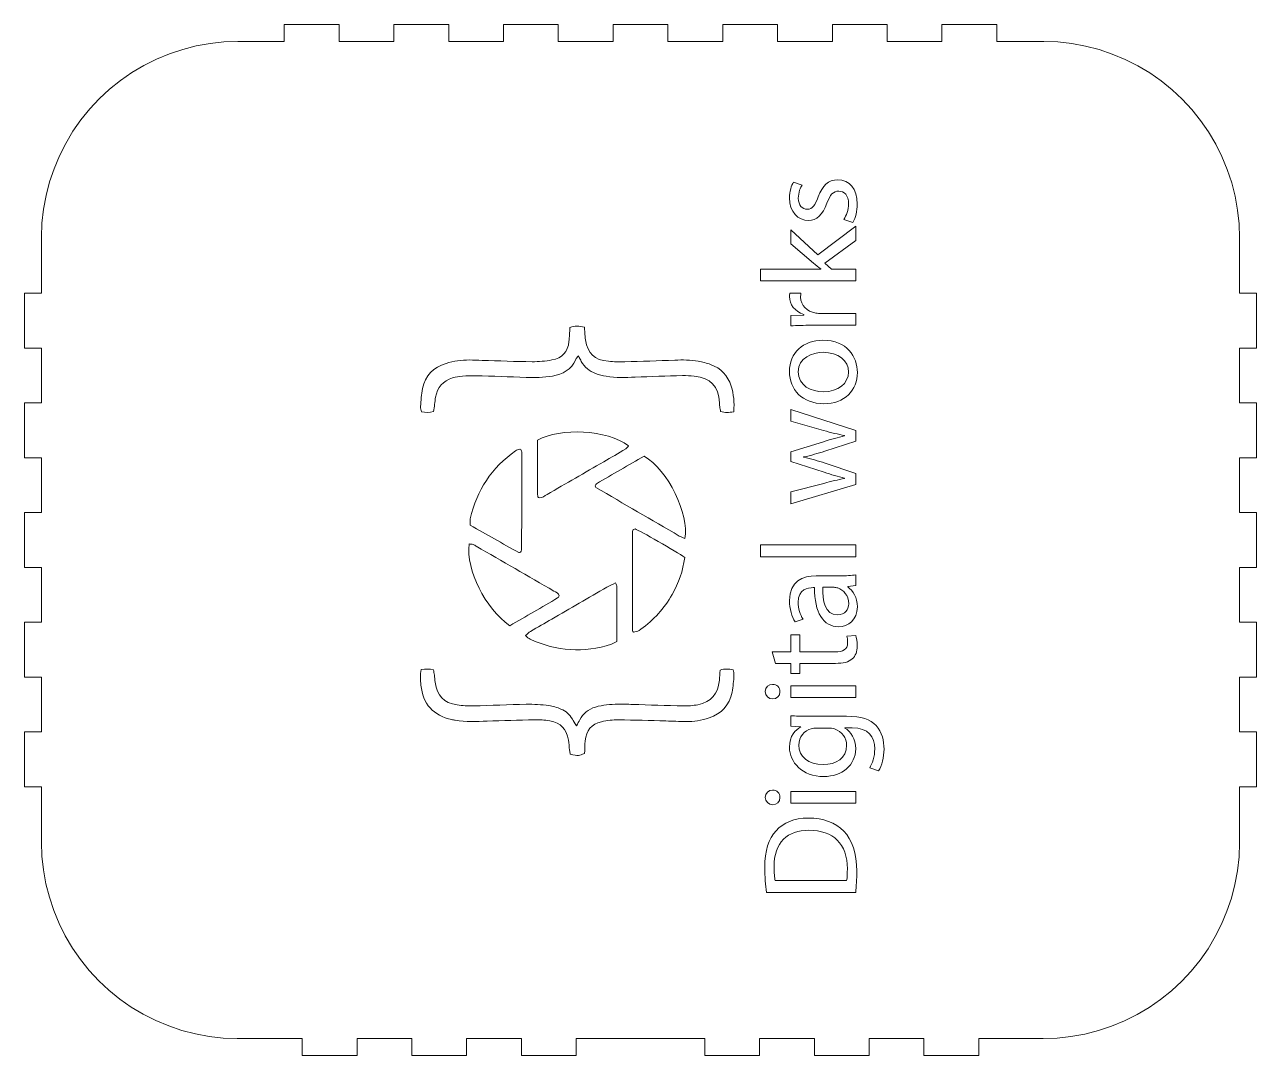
# Model space of a CAD drawing. Header units: centimetres. Extents: x 0 to 72.4, y 0 to 29.3.
# Drawn here: x 22.3 to 44.31, y 0 to 18.41 of the extents above; entities that cross this region are included whole.
import ezdxf

# ---------------------------------------------------------------- set-up
doc = ezdxf.new("R2010")
doc.units = ezdxf.units.CM
doc.header["$MEASUREMENT"] = 0
doc.layers.add('Laag 1', color=7, linetype='Continuous', lineweight=0)

# ---------------------------------------------------------------- blocks, each defined once
blk = doc.blocks.new('Block_0')
at = {"layer": 'Laag 1', "color": 1, "lineweight": 9, "true_color": 0xff0000}
blk.add_open_spline([(40.498, 18.108), (40.498, 18.108), (39.67, 18.108), (39.67, 18.108), (39.67, 18.108), (39.67, 18.408), (39.67, 18.408), (39.67, 18.408), (38.691, 18.408), (38.691, 18.408), (38.691, 18.408), (38.691, 18.108), (38.691, 18.108), (38.691, 18.108), (37.712, 18.108), (37.712, 18.108), (37.712, 18.108), (37.712, 18.408), (37.712, 18.408), (37.712, 18.408), (36.733, 18.408), (36.733, 18.408), (36.733, 18.408), (36.733, 18.108), (36.733, 18.108), (36.733, 18.108), (35.754, 18.108), (35.754, 18.108), (35.754, 18.108), (35.754, 18.408), (35.754, 18.408), (35.754, 18.408), (34.775, 18.408), (34.775, 18.408), (34.775, 18.408), (34.775, 18.108), (34.775, 18.108), (34.775, 18.108), (33.795, 18.108), (33.795, 18.108), (33.795, 18.108), (33.795, 18.408), (33.795, 18.408), (33.795, 18.408), (32.817, 18.408), (32.817, 18.408), (32.817, 18.408), (32.817, 18.108), (32.817, 18.108), (32.817, 18.108), (31.838, 18.108), (31.838, 18.108), (31.838, 18.108), (31.838, 18.408), (31.838, 18.408), (31.838, 18.408), (30.858, 18.408), (30.858, 18.408), (30.858, 18.408), (30.858, 18.108), (30.858, 18.108), (30.858, 18.108), (29.88, 18.108), (29.88, 18.108), (29.88, 18.108), (29.88, 18.408), (29.88, 18.408), (29.88, 18.408), (28.901, 18.408), (28.901, 18.408), (28.901, 18.408), (28.901, 18.108), (28.901, 18.108), (28.901, 18.108), (27.922, 18.108), (27.922, 18.108), (27.922, 18.108), (27.922, 18.408), (27.922, 18.408), (27.922, 18.408), (26.942, 18.408), (26.942, 18.408), (26.942, 18.408), (26.942, 18.108), (26.942, 18.108), (26.942, 18.108), (26.114, 18.108), (26.114, 18.108), (26.114, 18.108), (25.864, 18.099), (25.864, 18.099), (25.864, 18.099), (25.616, 18.072), (25.616, 18.072), (25.616, 18.072), (25.37, 18.028), (25.37, 18.028), (25.37, 18.028), (25.128, 17.967), (25.128, 17.967), (25.128, 17.967), (24.89, 17.888), (24.89, 17.888), (24.89, 17.888), (24.659, 17.792), (24.659, 17.792), (24.659, 17.792), (24.436, 17.681), (24.436, 17.681), (24.436, 17.681), (24.221, 17.554), (24.221, 17.554), (24.221, 17.554), (24.015, 17.411), (24.015, 17.411), (24.015, 17.411), (23.82, 17.255), (23.82, 17.255), (23.82, 17.255), (23.637, 17.085), (23.637, 17.085), (23.637, 17.085), (23.466, 16.902), (23.466, 16.902), (23.466, 16.902), (23.309, 16.708), (23.309, 16.708), (23.309, 16.708), (23.166, 16.503), (23.166, 16.503), (23.166, 16.503), (23.038, 16.288), (23.038, 16.288), (23.038, 16.288), (22.925, 16.065), (22.925, 16.065), (22.925, 16.065), (22.829, 15.834), (22.829, 15.834), (22.829, 15.834), (22.749, 15.598), (22.749, 15.598), (22.749, 15.598), (22.687, 15.356), (22.687, 15.356), (22.687, 15.356), (22.641, 15.11), (22.641, 15.11), (22.641, 15.11), (22.614, 14.861), (22.614, 14.861), (22.614, 14.861), (22.604, 14.612), (22.604, 14.612), (22.604, 14.612), (22.604, 14.598), (22.604, 14.598), (22.604, 14.598), (22.604, 13.61), (22.604, 13.61), (22.604, 13.61), (22.304, 13.61), (22.304, 13.61), (22.304, 13.61), (22.304, 12.631), (22.304, 12.631), (22.304, 12.631), (22.604, 12.631), (22.604, 12.631), (22.604, 12.631), (22.604, 11.651), (22.604, 11.651), (22.604, 11.651), (22.304, 11.651), (22.304, 11.651), (22.304, 11.651), (22.304, 10.673), (22.304, 10.673), (22.304, 10.673), (22.604, 10.673), (22.604, 10.673), (22.604, 10.673), (22.604, 9.693), (22.604, 9.693), (22.604, 9.693), (22.304, 9.693), (22.304, 9.693), (22.304, 9.693), (22.304, 8.715), (22.304, 8.715), (22.304, 8.715), (22.604, 8.715), (22.604, 8.715), (22.604, 8.715), (22.604, 7.735), (22.604, 7.735), (22.604, 7.735), (22.304, 7.735), (22.304, 7.735), (22.304, 7.735), (22.304, 6.756), (22.304, 6.756), (22.304, 6.756), (22.604, 6.756), (22.604, 6.756), (22.604, 6.756), (22.604, 5.778), (22.604, 5.778), (22.604, 5.778), (22.304, 5.778), (22.304, 5.778), (22.304, 5.778), (22.304, 4.798), (22.304, 4.798), (22.304, 4.798), (22.604, 4.798), (22.604, 4.798), (22.604, 4.798), (22.604, 3.81), (22.604, 3.81), (22.604, 3.81), (22.613, 3.56), (22.613, 3.56), (22.613, 3.56), (22.64, 3.312), (22.64, 3.312), (22.64, 3.312), (22.684, 3.066), (22.684, 3.066), (22.684, 3.066), (22.746, 2.823), (22.746, 2.823), (22.746, 2.823), (22.824, 2.586), (22.824, 2.586), (22.824, 2.586), (22.92, 2.355), (22.92, 2.355), (22.92, 2.355), (23.031, 2.132), (23.031, 2.132), (23.031, 2.132), (23.159, 1.916), (23.159, 1.916), (23.159, 1.916), (23.301, 1.711), (23.301, 1.711), (23.301, 1.711), (23.457, 1.516), (23.457, 1.516), (23.457, 1.516), (23.627, 1.333), (23.627, 1.333), (23.627, 1.333), (23.81, 1.162), (23.81, 1.162), (23.81, 1.162), (24.004, 1.005), (24.004, 1.005), (24.004, 1.005), (24.209, 0.862), (24.209, 0.862), (24.209, 0.862), (24.424, 0.734), (24.424, 0.734), (24.424, 0.734), (24.647, 0.621), (24.647, 0.621), (24.647, 0.621), (24.878, 0.525), (24.878, 0.525), (24.878, 0.525), (25.115, 0.445), (25.115, 0.445), (25.115, 0.445), (25.357, 0.383), (25.357, 0.383), (25.357, 0.383), (25.602, 0.338), (25.602, 0.338), (25.602, 0.338), (25.851, 0.31), (25.851, 0.31), (25.851, 0.31), (26.101, 0.3), (26.101, 0.3), (26.101, 0.3), (26.114, 0.3), (26.114, 0.3), (26.114, 0.3), (27.263, 0.3), (27.263, 0.3), (27.263, 0.3), (27.263, 0), (27.263, 0), (27.263, 0), (28.242, 0), (28.242, 0), (28.242, 0), (28.242, 0.3), (28.242, 0.3), (28.242, 0.3), (29.22, 0.3), (29.22, 0.3), (29.22, 0.3), (29.22, 0), (29.22, 0), (29.22, 0), (30.2, 0), (30.2, 0), (30.2, 0), (30.2, 0.3), (30.2, 0.3), (30.2, 0.3), (31.179, 0.3), (31.179, 0.3), (31.179, 0.3), (31.179, 0), (31.179, 0), (31.179, 0), (32.158, 0), (32.158, 0), (32.158, 0), (32.158, 0.3), (32.158, 0.3), (32.158, 0.3), (33.136, 0.3), (33.136, 0.3), (33.136, 0.3), (33.306, 0.3), (33.306, 0.3), (33.306, 0.3), (34.455, 0.3), (34.455, 0.3), (34.455, 0.3), (34.455, 0), (34.455, 0), (34.455, 0), (35.434, 0), (35.434, 0), (35.434, 0), (35.434, 0.3), (35.434, 0.3), (35.434, 0.3), (36.413, 0.3), (36.413, 0.3), (36.413, 0.3), (36.413, 0), (36.413, 0), (36.413, 0), (37.392, 0), (37.392, 0), (37.392, 0), (37.392, 0.3), (37.392, 0.3), (37.392, 0.3), (38.37, 0.3), (38.37, 0.3), (38.37, 0.3), (38.37, 0), (38.37, 0), (38.37, 0), (39.35, 0), (39.35, 0), (39.35, 0), (39.35, 0.3), (39.35, 0.3), (39.35, 0.3), (40.329, 0.3), (40.329, 0.3), (40.329, 0.3), (40.498, 0.3), (40.498, 0.3), (40.498, 0.3), (40.748, 0.309), (40.748, 0.309), (40.748, 0.309), (40.996, 0.336), (40.996, 0.336), (40.996, 0.336), (41.242, 0.38), (41.242, 0.38), (41.242, 0.38), (41.485, 0.441), (41.485, 0.441), (41.485, 0.441), (41.722, 0.52), (41.722, 0.52), (41.722, 0.52), (41.953, 0.616), (41.953, 0.616), (41.953, 0.616), (42.176, 0.727), (42.176, 0.727), (42.176, 0.727), (42.392, 0.854), (42.392, 0.854), (42.392, 0.854), (42.597, 0.997), (42.597, 0.997), (42.597, 0.997), (42.792, 1.153), (42.792, 1.153), (42.792, 1.153), (42.975, 1.323), (42.975, 1.323), (42.975, 1.323), (43.146, 1.506), (43.146, 1.506), (43.146, 1.506), (43.303, 1.7), (43.303, 1.7), (43.303, 1.7), (43.446, 1.905), (43.446, 1.905), (43.446, 1.905), (43.574, 2.12), (43.574, 2.12), (43.574, 2.12), (43.687, 2.343), (43.687, 2.343), (43.687, 2.343), (43.783, 2.574), (43.783, 2.574), (43.783, 2.574), (43.863, 2.81), (43.863, 2.81), (43.863, 2.81), (43.925, 3.053), (43.925, 3.053), (43.925, 3.053), (43.97, 3.298), (43.97, 3.298), (43.97, 3.298), (43.998, 3.547), (43.998, 3.547), (43.998, 3.547), (44.008, 3.796), (44.008, 3.796), (44.008, 3.796), (44.008, 3.81), (44.008, 3.81), (44.008, 3.81), (44.008, 4.798), (44.008, 4.798), (44.008, 4.798), (44.308, 4.798), (44.308, 4.798), (44.308, 4.798), (44.308, 5.778), (44.308, 5.778), (44.308, 5.778), (44.008, 5.778), (44.008, 5.778), (44.008, 5.778), (44.008, 6.756), (44.008, 6.756), (44.008, 6.756), (44.308, 6.756), (44.308, 6.756), (44.308, 6.756), (44.308, 7.735), (44.308, 7.735), (44.308, 7.735), (44.008, 7.735), (44.008, 7.735), (44.008, 7.735), (44.008, 8.715), (44.008, 8.715), (44.008, 8.715), (44.308, 8.715), (44.308, 8.715), (44.308, 8.715), (44.308, 9.693), (44.308, 9.693), (44.308, 9.693), (44.008, 9.693), (44.008, 9.693), (44.008, 9.693), (44.008, 10.673), (44.008, 10.673), (44.008, 10.673), (44.308, 10.673), (44.308, 10.673), (44.308, 10.673), (44.308, 11.651), (44.308, 11.651), (44.308, 11.651), (44.008, 11.651), (44.008, 11.651), (44.008, 11.651), (44.008, 12.631), (44.008, 12.631), (44.008, 12.631), (44.308, 12.631), (44.308, 12.631), (44.308, 12.631), (44.308, 13.61), (44.308, 13.61), (44.308, 13.61), (44.008, 13.61), (44.008, 13.61), (44.008, 13.61), (44.008, 14.598), (44.008, 14.598), (44.008, 14.598), (43.999, 14.848), (43.999, 14.848), (43.999, 14.848), (43.972, 15.096), (43.972, 15.096), (43.972, 15.096), (43.928, 15.342), (43.928, 15.342), (43.928, 15.342), (43.867, 15.585), (43.867, 15.585), (43.867, 15.585), (43.788, 15.822), (43.788, 15.822), (43.788, 15.822), (43.692, 16.053), (43.692, 16.053), (43.692, 16.053), (43.581, 16.276), (43.581, 16.276), (43.581, 16.276), (43.454, 16.492), (43.454, 16.492), (43.454, 16.492), (43.311, 16.697), (43.311, 16.697), (43.311, 16.697), (43.155, 16.892), (43.155, 16.892), (43.155, 16.892), (42.985, 17.075), (42.985, 17.075), (42.985, 17.075), (42.802, 17.246), (42.802, 17.246), (42.802, 17.246), (42.608, 17.403), (42.608, 17.403), (42.608, 17.403), (42.403, 17.546), (42.403, 17.546), (42.403, 17.546), (42.188, 17.674), (42.188, 17.674), (42.188, 17.674), (41.965, 17.787), (41.965, 17.787), (41.965, 17.787), (41.734, 17.883), (41.734, 17.883), (41.734, 17.883), (41.498, 17.963), (41.498, 17.963), (41.498, 17.963), (41.256, 18.025), (41.256, 18.025), (41.256, 18.025), (41.01, 18.071), (41.01, 18.071), (41.01, 18.071), (40.761, 18.098), (40.761, 18.098), (40.761, 18.098), (40.512, 18.108), (40.512, 18.108), (40.512, 18.108), (40.498, 18.108), (40.498, 18.108)], degree=3, knots=[0, 0, 0, 0, 1, 1, 1, 2, 2, 2, 3, 3, 3, 4, 4, 4, 5, 5, 5, 6, 6, 6, 7, 7, 7, 8, 8, 8, 9, 9, 9, 10, 10, 10, 11, 11, 11, 12, 12, 12, 13, 13, 13, 14, 14, 14, 15, 15, 15, 16, 16, 16, 17, 17, 17, 18, 18, 18, 19, 19, 19, 20, 20, 20, 21, 21, 21, 22, 22, 22, 23, 23, 23, 24, 24, 24, 25, 25, 25, 26, 26, 26, 27, 27, 27, 28, 28, 28, 29, 29, 29, 30, 30, 30, 31, 31, 31, 32, 32, 32, 33, 33, 33, 34, 34, 34, 35, 35, 35, 36, 36, 36, 37, 37, 37, 38, 38, 38, 39, 39, 39, 40, 40, 40, 41, 41, 41, 42, 42, 42, 43, 43, 43, 44, 44, 44, 45, 45, 45, 46, 46, 46, 47, 47, 47, 48, 48, 48, 49, 49, 49, 50, 50, 50, 51, 51, 51, 52, 52, 52, 53, 53, 53, 54, 54, 54, 55, 55, 55, 56, 56, 56, 57, 57, 57, 58, 58, 58, 59, 59, 59, 60, 60, 60, 61, 61, 61, 62, 62, 62, 63, 63, 63, 64, 64, 64, 65, 65, 65, 66, 66, 66, 67, 67, 67, 68, 68, 68, 69, 69, 69, 70, 70, 70, 71, 71, 71, 72, 72, 72, 73, 73, 73, 74, 74, 74, 75, 75, 75, 76, 76, 76, 77, 77, 77, 78, 78, 78, 79, 79, 79, 80, 80, 80, 81, 81, 81, 82, 82, 82, 83, 83, 83, 84, 84, 84, 85, 85, 85, 86, 86, 86, 87, 87, 87, 88, 88, 88, 89, 89, 89, 90, 90, 90, 91, 91, 91, 92, 92, 92, 93, 93, 93, 94, 94, 94, 95, 95, 95, 96, 96, 96, 97, 97, 97, 98, 98, 98, 99, 99, 99, 100, 100, 100, 101, 101, 101, 102, 102, 102, 103, 103, 103, 104, 104, 104, 105, 105, 105, 106, 106, 106, 107, 107, 107, 108, 108, 108, 109, 109, 109, 110, 110, 110, 111, 111, 111, 112, 112, 112, 113, 113, 113, 114, 114, 114, 115, 115, 115, 116, 116, 116, 117, 117, 117, 118, 118, 118, 119, 119, 119, 120, 120, 120, 121, 121, 121, 122, 122, 122, 123, 123, 123, 124, 124, 124, 125, 125, 125, 126, 126, 126, 127, 127, 127, 128, 128, 128, 129, 129, 129, 130, 130, 130, 131, 131, 131, 132, 132, 132, 133, 133, 133, 134, 134, 134, 135, 135, 135, 136, 136, 136, 137, 137, 137, 138, 138, 138, 139, 139, 139, 140, 140, 140, 141, 141, 141, 142, 142, 142, 143, 143, 143, 144, 144, 144, 145, 145, 145, 146, 146, 146, 147, 147, 147, 148, 148, 148, 149, 149, 149, 150, 150, 150, 151, 151, 151, 152, 152, 152, 153, 153, 153, 154, 154, 154, 155, 155, 155, 156, 156, 156, 157, 157, 157, 158, 158, 158, 159, 159, 159, 160, 160, 160, 161, 161, 161, 162, 162, 162, 163, 163, 163, 164, 164, 164, 165, 165, 165, 166, 166, 166, 167, 167, 167, 168, 168, 168, 169, 169, 169, 170, 170, 170, 171, 171, 171, 172, 172, 172, 173, 173, 173, 174, 174, 174, 175, 175, 175, 176, 176, 176, 177, 177, 177, 178, 178, 178, 179, 179, 179, 180, 180, 180, 181, 181, 181, 182, 182, 182, 183, 183, 183, 184, 184, 184, 185, 185, 185, 186, 186, 186, 187, 187, 187, 188, 188, 188, 189, 189, 189, 190, 190, 190, 191, 191, 191, 191], dxfattribs=at)
blk = doc.blocks.new('Block_3')
at = {"layer": 'Laag 1', "color": 5, "lineweight": 9, "true_color": 0x0000ff}
for points, knots in [([(34.971, 11.495), (34.883, 11.48), (34.814, 11.476), (34.738, 11.497), (34.732, 11.528), (34.725, 11.559), (34.721, 11.59), (34.718, 11.611), (34.72, 11.633), (34.718, 11.655), (34.698, 11.952), (34.561, 12.098), (34.266, 12.13), (34.197, 12.138), (34.126, 12.14), (34.056, 12.139), (33.774, 12.132), (33.492, 12.124), (33.211, 12.113), (33.038, 12.107), (32.864, 12.097), (32.693, 12.129), (32.629, 12.142), (32.565, 12.155), (32.504, 12.177), (32.394, 12.217), (32.306, 12.287), (32.249, 12.392), (32.234, 12.42), (32.219, 12.449), (32.197, 12.491), (32.176, 12.465), (32.156, 12.449), (32.148, 12.428), (32.07, 12.244), (31.919, 12.162), (31.732, 12.132), (31.576, 12.108), (31.419, 12.102), (31.262, 12.108), (30.964, 12.119), (30.666, 12.129), (30.369, 12.137), (30.288, 12.14), (30.206, 12.139), (30.125, 12.132), (30.066, 12.127), (30.007, 12.115), (29.95, 12.098), (29.778, 12.048), (29.677, 11.93), (29.646, 11.754), (29.631, 11.67), (29.623, 11.584), (29.611, 11.498), (29.537, 11.476), (29.469, 11.481), (29.391, 11.492), (29.386, 11.526), (29.374, 11.557), (29.377, 11.587), (29.385, 11.694), (29.389, 11.803), (29.411, 11.908), (29.46, 12.141), (29.609, 12.287), (29.833, 12.359), (29.968, 12.402), (30.108, 12.417), (30.249, 12.419), (30.325, 12.42), (30.401, 12.414), (30.477, 12.412), (30.774, 12.403), (31.072, 12.391), (31.37, 12.388), (31.488, 12.387), (31.608, 12.398), (31.725, 12.419), (31.906, 12.451), (32.009, 12.566), (32.028, 12.75), (32.037, 12.831), (32.04, 12.912), (32.046, 12.998), (32.129, 13.036), (32.211, 13.023), (32.304, 13.007), (32.307, 12.97), (32.309, 12.939), (32.312, 12.908), (32.315, 12.865), (32.316, 12.821), (32.323, 12.779), (32.365, 12.53), (32.482, 12.419), (32.733, 12.396), (32.83, 12.387), (32.928, 12.385), (33.025, 12.387), (33.323, 12.395), (33.62, 12.404), (33.918, 12.416), (34.059, 12.422), (34.2, 12.421), (34.339, 12.396), (34.413, 12.382), (34.487, 12.364), (34.558, 12.338), (34.743, 12.271), (34.866, 12.141), (34.925, 11.953), (34.971, 11.807), (34.987, 11.659), (34.971, 11.495)], [0, 0, 0, 0, 1, 1, 1, 2, 2, 2, 3, 3, 3, 4, 4, 4, 5, 5, 5, 6, 6, 6, 7, 7, 7, 8, 8, 8, 9, 9, 9, 10, 10, 10, 11, 11, 11, 12, 12, 12, 13, 13, 13, 14, 14, 14, 15, 15, 15, 16, 16, 16, 17, 17, 17, 18, 18, 18, 19, 19, 19, 20, 20, 20, 21, 21, 21, 22, 22, 22, 23, 23, 23, 24, 24, 24, 25, 25, 25, 26, 26, 26, 27, 27, 27, 28, 28, 28, 29, 29, 29, 30, 30, 30, 31, 31, 31, 32, 32, 32, 33, 33, 33, 34, 34, 34, 35, 35, 35, 36, 36, 36, 37, 37, 37, 38, 38, 38, 38]), ([(31.464, 10.989), (31.884, 11.209), (32.702, 11.182), (33.093, 10.885), (33.076, 10.866), (33.062, 10.843), (33.042, 10.83), (32.912, 10.753), (32.781, 10.678), (32.649, 10.602), (32.312, 10.407), (31.975, 10.212), (31.637, 10.018), (31.592, 9.992), (31.552, 9.95), (31.498, 9.959), (31.486, 9.964), (31.48, 9.966), (31.477, 9.969), (31.474, 9.973), (31.471, 9.979), (31.471, 9.984), (31.468, 10.038), (31.464, 10.092), (31.464, 10.146), (31.463, 10.427), (31.464, 10.708), (31.464, 10.989)], [0, 0, 0, 0, 1, 1, 1, 2, 2, 2, 3, 3, 3, 4, 4, 4, 5, 5, 5, 6, 6, 6, 7, 7, 7, 8, 8, 8, 9, 9, 9, 9]), ([(31.17, 10.819), (31.175, 10.803), (31.185, 10.784), (31.185, 10.764), (31.185, 10.185), (31.184, 9.605), (31.182, 9.026), (31.182, 9.012), (31.17, 8.998), (31.165, 8.986), (31.15, 8.984), (31.137, 8.977), (31.13, 8.981), (30.842, 9.142), (30.555, 9.304), (30.265, 9.467), (30.265, 9.511), (30.258, 9.549), (30.266, 9.584), (30.378, 10.093), (30.647, 10.498), (31.075, 10.797), (31.096, 10.811), (31.123, 10.818), (31.148, 10.827), (31.152, 10.828), (31.158, 10.823), (31.17, 10.819)], [0, 0, 0, 0, 1, 1, 1, 2, 2, 2, 3, 3, 3, 4, 4, 4, 5, 5, 5, 6, 6, 6, 7, 7, 7, 8, 8, 8, 9, 9, 9, 9]), ([(34.097, 9.231), (34.055, 9.25), (34.025, 9.26), (33.998, 9.275), (33.502, 9.564), (33.006, 9.852), (32.51, 10.142), (32.503, 10.146), (32.501, 10.161), (32.496, 10.173), (32.504, 10.185), (32.51, 10.203), (32.522, 10.21), (32.807, 10.376), (33.092, 10.541), (33.372, 10.704), (33.793, 10.451), (34.185, 9.663), (34.097, 9.231)], [0, 0, 0, 0, 1, 1, 1, 2, 2, 2, 3, 3, 3, 4, 4, 4, 5, 5, 5, 6, 6, 6, 6]), ([(34.097, 8.891), (34.065, 8.652), (33.986, 8.436), (33.871, 8.232), (33.73, 7.983), (33.543, 7.776), (33.311, 7.609), (33.26, 7.572), (33.26, 7.573), (33.183, 7.559), (33.177, 7.568), (33.165, 7.576), (33.165, 7.584), (33.163, 8.174), (33.162, 8.763), (33.162, 9.353), (33.162, 9.367), (33.172, 9.381), (33.177, 9.393), (33.191, 9.397), (33.203, 9.404), (33.211, 9.401), (33.284, 9.377), (33.945, 8.997), (34.097, 8.891)], [0, 0, 0, 0, 1, 1, 1, 2, 2, 2, 3, 3, 3, 4, 4, 4, 5, 5, 5, 6, 6, 6, 7, 7, 7, 8, 8, 8, 8]), ([(30.971, 7.673), (30.525, 7.99), (30.195, 8.66), (30.243, 9.134), (30.267, 9.131), (30.292, 9.131), (30.315, 9.124), (30.335, 9.118), (30.353, 9.104), (30.372, 9.093), (30.835, 8.826), (31.298, 8.559), (31.76, 8.291), (31.795, 8.271), (31.842, 8.26), (31.852, 8.205), (31.845, 8.194), (31.838, 8.177), (31.826, 8.17), (31.542, 8.004), (31.257, 7.839), (30.971, 7.673)], [0, 0, 0, 0, 1, 1, 1, 2, 2, 2, 3, 3, 3, 4, 4, 4, 5, 5, 5, 6, 6, 6, 7, 7, 7, 7]), ([(32.857, 8.44), (32.874, 8.403), (32.885, 8.389), (32.885, 8.374), (32.886, 8.05), (32.886, 7.725), (32.886, 7.393), (32.853, 7.376), (32.822, 7.354), (32.788, 7.343), (32.292, 7.184), (31.807, 7.212), (31.335, 7.433), (31.307, 7.446), (31.285, 7.469), (31.249, 7.496), (31.286, 7.526), (31.311, 7.553), (31.342, 7.571), (31.467, 7.646), (31.594, 7.717), (31.721, 7.791), (32.049, 7.98), (32.377, 8.17), (32.705, 8.359), (32.751, 8.385), (32.798, 8.409), (32.857, 8.44)], [0, 0, 0, 0, 1, 1, 1, 2, 2, 2, 3, 3, 3, 4, 4, 4, 5, 5, 5, 6, 6, 6, 7, 7, 7, 8, 8, 8, 9, 9, 9, 9]), ([(32.161, 5.885), (32.185, 5.928), (32.204, 5.959), (32.221, 5.991), (32.281, 6.108), (32.377, 6.182), (32.502, 6.22), (32.633, 6.26), (32.768, 6.268), (32.903, 6.273), (32.989, 6.276), (33.076, 6.27), (33.163, 6.267), (33.466, 6.258), (33.769, 6.247), (34.072, 6.241), (34.158, 6.24), (34.246, 6.246), (34.33, 6.263), (34.572, 6.313), (34.692, 6.452), (34.715, 6.699), (34.721, 6.758), (34.724, 6.816), (34.729, 6.878), (34.809, 6.911), (34.881, 6.899), (34.963, 6.888), (34.968, 6.853), (34.978, 6.822), (34.976, 6.792), (34.968, 6.69), (34.964, 6.586), (34.943, 6.486), (34.896, 6.255), (34.755, 6.101), (34.531, 6.026), (34.397, 5.981), (34.257, 5.961), (34.116, 5.962), (33.997, 5.962), (33.878, 5.969), (33.759, 5.972), (33.478, 5.98), (33.196, 5.99), (32.915, 5.992), (32.813, 5.992), (32.709, 5.981), (32.61, 5.958), (32.426, 5.915), (32.336, 5.805), (32.317, 5.616), (32.309, 5.541), (32.31, 5.465), (32.307, 5.392), (32.203, 5.348), (32.2, 5.348), (32.05, 5.379), (32.047, 5.402), (32.042, 5.427), (32.039, 5.453), (32.032, 5.512), (32.029, 5.572), (32.019, 5.63), (31.983, 5.834), (31.887, 5.936), (31.684, 5.974), (31.594, 5.99), (31.5, 5.994), (31.409, 5.993), (31.128, 5.988), (30.846, 5.979), (30.565, 5.969), (30.376, 5.963), (30.186, 5.95), (29.998, 5.986), (29.977, 5.99), (29.955, 5.991), (29.934, 5.996), (29.603, 6.069), (29.418, 6.274), (29.384, 6.612), (29.375, 6.702), (29.363, 6.793), (29.39, 6.889), (29.465, 6.902), (29.533, 6.903), (29.609, 6.888), (29.614, 6.854), (29.62, 6.823), (29.624, 6.792), (29.629, 6.75), (29.632, 6.706), (29.638, 6.663), (29.673, 6.419), (29.788, 6.297), (30.032, 6.258), (30.127, 6.243), (30.226, 6.24), (30.323, 6.242), (30.637, 6.249), (30.95, 6.265), (31.264, 6.27), (31.399, 6.272), (31.535, 6.263), (31.669, 6.248), (31.742, 6.24), (31.816, 6.213), (31.885, 6.185), (31.973, 6.15), (32.041, 6.087), (32.089, 6.006), (32.111, 5.969), (32.132, 5.933), (32.161, 5.885)], [0, 0, 0, 0, 1, 1, 1, 2, 2, 2, 3, 3, 3, 4, 4, 4, 5, 5, 5, 6, 6, 6, 7, 7, 7, 8, 8, 8, 9, 9, 9, 10, 10, 10, 11, 11, 11, 12, 12, 12, 13, 13, 13, 14, 14, 14, 15, 15, 15, 16, 16, 16, 17, 17, 17, 18, 18, 18, 19, 19, 19, 20, 20, 20, 21, 21, 21, 22, 22, 22, 23, 23, 23, 24, 24, 24, 25, 25, 25, 26, 26, 26, 27, 27, 27, 28, 28, 28, 29, 29, 29, 30, 30, 30, 31, 31, 31, 32, 32, 32, 33, 33, 33, 34, 34, 34, 35, 35, 35, 36, 36, 36, 37, 37, 37, 38, 38, 38, 38])]:
    blk.add_open_spline(points, degree=3, knots=knots, dxfattribs=at)
blk = doc.blocks.new('Block_4')
at = {"layer": 'Laag 1', "color": 5, "lineweight": 9, "true_color": 0x0000ff}
for points, knots in [([(36.939, 14.93), (36.98, 14.992), (37.023, 15.103), (37.023, 15.208), (37.023, 15.362), (36.946, 15.434), (36.85, 15.434), (36.749, 15.434), (36.694, 15.374), (36.636, 15.218), (36.562, 15.009), (36.447, 14.911), (36.308, 14.911), (36.121, 14.911), (35.967, 15.062), (35.967, 15.312), (35.967, 15.429), (36.001, 15.532), (36.039, 15.597), (36.039, 15.597), (36.193, 15.544), (36.193, 15.544), (36.164, 15.499), (36.125, 15.415), (36.125, 15.307), (36.125, 15.182), (36.197, 15.112), (36.284, 15.112), (36.38, 15.112), (36.423, 15.182), (36.481, 15.333), (36.557, 15.535), (36.658, 15.638), (36.831, 15.638), (37.035, 15.638), (37.179, 15.48), (37.179, 15.204), (37.179, 15.076), (37.148, 14.959), (37.1, 14.877), (37.1, 14.877), (36.939, 14.93), (36.939, 14.93)], [0, 0, 0, 0, 1, 1, 1, 2, 2, 2, 3, 3, 3, 4, 4, 4, 5, 5, 5, 6, 6, 6, 7, 7, 7, 8, 8, 8, 9, 9, 9, 10, 10, 10, 11, 11, 11, 12, 12, 12, 13, 13, 13, 14, 14, 14, 14]), ([(36.526, 14.042), (36.526, 14.042), (36.526, 14.047), (36.526, 14.047), (36.485, 14.076), (36.435, 14.116), (36.394, 14.15), (36.394, 14.15), (35.993, 14.491), (35.993, 14.491), (35.993, 14.491), (35.993, 14.745), (35.993, 14.745), (35.993, 14.745), (36.471, 14.296), (36.471, 14.296), (36.471, 14.296), (37.155, 14.808), (37.155, 14.808), (37.155, 14.808), (37.155, 14.551), (37.155, 14.551), (37.155, 14.551), (36.598, 14.15), (36.598, 14.15), (36.598, 14.15), (36.718, 14.042), (36.718, 14.042), (36.718, 14.042), (37.155, 14.042), (37.155, 14.042), (37.155, 14.042), (37.155, 13.833), (37.155, 13.833), (37.155, 13.833), (35.451, 13.833), (35.451, 13.833), (35.451, 13.833), (35.451, 14.042), (35.451, 14.042), (35.451, 14.042), (36.526, 14.042), (36.526, 14.042)], [0, 0, 0, 0, 1, 1, 1, 2, 2, 2, 3, 3, 3, 4, 4, 4, 5, 5, 5, 6, 6, 6, 7, 7, 7, 8, 8, 8, 9, 9, 9, 10, 10, 10, 11, 11, 11, 12, 12, 12, 13, 13, 13, 14, 14, 14, 14]), ([(36.356, 13.039), (36.219, 13.039), (36.101, 13.036), (35.993, 13.029), (35.993, 13.029), (35.993, 13.214), (35.993, 13.214), (35.993, 13.214), (36.221, 13.221), (36.221, 13.221), (36.221, 13.221), (36.221, 13.231), (36.221, 13.231), (36.065, 13.284), (35.967, 13.411), (35.967, 13.552), (35.967, 13.576), (35.969, 13.593), (35.974, 13.612), (35.974, 13.612), (36.173, 13.612), (36.173, 13.612), (36.169, 13.591), (36.166, 13.569), (36.166, 13.54), (36.166, 13.392), (36.279, 13.286), (36.437, 13.257), (36.466, 13.252), (36.5, 13.248), (36.536, 13.248), (36.536, 13.248), (37.155, 13.248), (37.155, 13.248), (37.155, 13.248), (37.155, 13.039), (37.155, 13.039), (37.155, 13.039), (36.356, 13.039), (36.356, 13.039)], [0, 0, 0, 0, 1, 1, 1, 2, 2, 2, 3, 3, 3, 4, 4, 4, 5, 5, 5, 6, 6, 6, 7, 7, 7, 8, 8, 8, 9, 9, 9, 10, 10, 10, 11, 11, 11, 12, 12, 12, 13, 13, 13, 13]), ([(36.565, 12.772), (36.994, 12.772), (37.181, 12.475), (37.181, 12.194), (37.181, 11.88), (36.951, 11.637), (36.584, 11.637), (36.195, 11.637), (35.967, 11.892), (35.967, 12.213), (35.967, 12.547), (36.209, 12.772), (36.565, 12.772)], [0, 0, 0, 0, 1, 1, 1, 2, 2, 2, 3, 3, 3, 4, 4, 4, 4]), ([(36.576, 11.851), (36.831, 11.851), (37.023, 11.997), (37.023, 12.204), (37.023, 12.405), (36.833, 12.556), (36.572, 12.556), (36.375, 12.556), (36.125, 12.458), (36.125, 12.208), (36.125, 11.959), (36.356, 11.851), (36.576, 11.851)], [0, 0, 0, 0, 1, 1, 1, 2, 2, 2, 3, 3, 3, 4, 4, 4, 4]), ([(35.993, 10.063), (35.993, 10.063), (36.584, 10.216), (36.584, 10.216), (36.713, 10.25), (36.833, 10.281), (36.953, 10.303), (36.953, 10.303), (36.953, 10.31), (36.953, 10.31), (36.836, 10.336), (36.711, 10.375), (36.586, 10.413), (36.586, 10.413), (35.993, 10.603), (35.993, 10.603), (35.993, 10.603), (35.993, 10.78), (35.993, 10.78), (35.993, 10.78), (36.574, 10.96), (36.574, 10.96), (36.713, 11.004), (36.836, 11.037), (36.953, 11.064), (36.953, 11.064), (36.953, 11.071), (36.953, 11.071), (36.836, 11.09), (36.713, 11.121), (36.576, 11.16), (36.576, 11.16), (35.993, 11.325), (35.993, 11.325), (35.993, 11.325), (35.993, 11.534), (35.993, 11.534), (35.993, 11.534), (37.155, 11.16), (37.155, 11.16), (37.155, 11.16), (37.155, 10.968), (37.155, 10.968), (37.155, 10.968), (36.6, 10.79), (36.6, 10.79), (36.471, 10.749), (36.356, 10.716), (36.219, 10.687), (36.219, 10.687), (36.219, 10.682), (36.219, 10.682), (36.358, 10.653), (36.478, 10.617), (36.603, 10.576), (36.603, 10.576), (37.155, 10.389), (37.155, 10.389), (37.155, 10.389), (37.155, 10.197), (37.155, 10.197), (37.155, 10.197), (35.993, 9.847), (35.993, 9.847), (35.993, 9.847), (35.993, 10.063), (35.993, 10.063)], [0, 0, 0, 0, 1, 1, 1, 2, 2, 2, 3, 3, 3, 4, 4, 4, 5, 5, 5, 6, 6, 6, 7, 7, 7, 8, 8, 8, 9, 9, 9, 10, 10, 10, 11, 11, 11, 12, 12, 12, 13, 13, 13, 14, 14, 14, 15, 15, 15, 16, 16, 16, 17, 17, 17, 18, 18, 18, 19, 19, 19, 20, 20, 20, 21, 21, 21, 22, 22, 22, 22]), ([(35.451, 8.904), (35.451, 8.904), (35.451, 9.115), (35.451, 9.115), (35.451, 9.115), (37.155, 9.115), (37.155, 9.115), (37.155, 9.115), (37.155, 8.904), (37.155, 8.904), (37.155, 8.904), (35.451, 8.904), (35.451, 8.904)], [0, 0, 0, 0, 1, 1, 1, 2, 2, 2, 3, 3, 3, 4, 4, 4, 4]), ([(37.155, 8.39), (37.155, 8.39), (37.008, 8.373), (37.008, 8.373), (37.008, 8.373), (37.008, 8.366), (37.008, 8.366), (37.1, 8.301), (37.181, 8.177), (37.181, 8.011), (37.181, 7.776), (37.016, 7.656), (36.848, 7.656), (36.567, 7.656), (36.413, 7.905), (36.416, 8.354), (36.416, 8.354), (36.392, 8.354), (36.392, 8.354), (36.296, 8.354), (36.123, 8.328), (36.123, 8.09), (36.123, 7.982), (36.157, 7.869), (36.209, 7.788), (36.209, 7.788), (36.07, 7.74), (36.07, 7.74), (36.008, 7.836), (35.967, 7.975), (35.967, 8.121), (35.967, 8.477), (36.209, 8.563), (36.442, 8.563), (36.442, 8.563), (36.876, 8.563), (36.876, 8.563), (36.977, 8.563), (37.076, 8.568), (37.155, 8.582), (37.155, 8.582), (37.155, 8.39), (37.155, 8.39)], [0, 0, 0, 0, 1, 1, 1, 2, 2, 2, 3, 3, 3, 4, 4, 4, 5, 5, 5, 6, 6, 6, 7, 7, 7, 8, 8, 8, 9, 9, 9, 10, 10, 10, 11, 11, 11, 12, 12, 12, 13, 13, 13, 14, 14, 14, 14]), ([(36.562, 8.359), (36.557, 8.129), (36.598, 7.867), (36.824, 7.867), (36.96, 7.867), (37.025, 7.958), (37.025, 8.066), (37.025, 8.217), (36.929, 8.313), (36.831, 8.347), (36.809, 8.354), (36.785, 8.359), (36.764, 8.359), (36.764, 8.359), (36.562, 8.359), (36.562, 8.359)], [0, 0, 0, 0, 1, 1, 1, 2, 2, 2, 3, 3, 3, 4, 4, 4, 5, 5, 5, 5]), ([(35.66, 7.207), (35.66, 7.207), (35.993, 7.207), (35.993, 7.207), (35.993, 7.207), (35.993, 7.509), (35.993, 7.509), (35.993, 7.509), (36.154, 7.509), (36.154, 7.509), (36.154, 7.509), (36.154, 7.207), (36.154, 7.207), (36.154, 7.207), (36.78, 7.207), (36.78, 7.207), (36.924, 7.207), (37.006, 7.248), (37.006, 7.365), (37.006, 7.421), (36.999, 7.461), (36.992, 7.488), (36.992, 7.488), (37.15, 7.497), (37.15, 7.497), (37.167, 7.456), (37.179, 7.392), (37.179, 7.31), (37.179, 7.212), (37.148, 7.133), (37.09, 7.082), (37.028, 7.022), (36.924, 7.001), (36.788, 7.001), (36.788, 7.001), (36.154, 7.001), (36.154, 7.001), (36.154, 7.001), (36.154, 6.821), (36.154, 6.821), (36.154, 6.821), (35.993, 6.821), (35.993, 6.821), (35.993, 6.821), (35.993, 7.001), (35.993, 7.001), (35.993, 7.001), (35.715, 7.001), (35.715, 7.001), (35.715, 7.001), (35.66, 7.207), (35.66, 7.207)], [0, 0, 0, 0, 1, 1, 1, 2, 2, 2, 3, 3, 3, 4, 4, 4, 5, 5, 5, 6, 6, 6, 7, 7, 7, 8, 8, 8, 9, 9, 9, 10, 10, 10, 11, 11, 11, 12, 12, 12, 13, 13, 13, 14, 14, 14, 15, 15, 15, 16, 16, 16, 17, 17, 17, 17]), ([(35.667, 6.626), (35.739, 6.629), (35.797, 6.576), (35.797, 6.492), (35.797, 6.417), (35.739, 6.365), (35.667, 6.365), (35.593, 6.365), (35.535, 6.42), (35.535, 6.497), (35.535, 6.576), (35.593, 6.626), (35.667, 6.626)], [0, 0, 0, 0, 1, 1, 1, 2, 2, 2, 3, 3, 3, 4, 4, 4, 4]), ([(37.155, 6.391), (37.155, 6.391), (35.993, 6.391), (35.993, 6.391), (35.993, 6.391), (35.993, 6.602), (35.993, 6.602), (35.993, 6.602), (37.155, 6.602), (37.155, 6.602), (37.155, 6.602), (37.155, 6.391), (37.155, 6.391)], [0, 0, 0, 0, 1, 1, 1, 2, 2, 2, 3, 3, 3, 4, 4, 4, 4]), ([(35.993, 6.064), (36.077, 6.06), (36.171, 6.055), (36.313, 6.055), (36.313, 6.055), (36.987, 6.055), (36.987, 6.055), (37.253, 6.055), (37.416, 6.002), (37.517, 5.889), (37.623, 5.777), (37.656, 5.613), (37.656, 5.467), (37.656, 5.328), (37.623, 5.174), (37.56, 5.081), (37.56, 5.081), (37.4, 5.133), (37.4, 5.133), (37.448, 5.21), (37.491, 5.33), (37.491, 5.474), (37.491, 5.69), (37.378, 5.849), (37.085, 5.849), (37.085, 5.849), (36.956, 5.849), (36.956, 5.849), (36.956, 5.849), (36.956, 5.844), (36.956, 5.844), (37.064, 5.779), (37.15, 5.654), (37.15, 5.474), (37.15, 5.186), (36.905, 4.98), (36.584, 4.98), (36.19, 4.98), (35.967, 5.237), (35.967, 5.503), (35.967, 5.705), (36.073, 5.815), (36.169, 5.865), (36.169, 5.865), (36.169, 5.87), (36.169, 5.87), (36.169, 5.87), (35.993, 5.88), (35.993, 5.88), (35.993, 5.88), (35.993, 6.064), (35.993, 6.064)], [0, 0, 0, 0, 1, 1, 1, 2, 2, 2, 3, 3, 3, 4, 4, 4, 5, 5, 5, 6, 6, 6, 7, 7, 7, 8, 8, 8, 9, 9, 9, 10, 10, 10, 11, 11, 11, 12, 12, 12, 13, 13, 13, 14, 14, 14, 15, 15, 15, 16, 16, 16, 17, 17, 17, 17]), ([(36.452, 5.846), (36.416, 5.846), (36.385, 5.844), (36.356, 5.834), (36.233, 5.796), (36.133, 5.693), (36.133, 5.539), (36.133, 5.337), (36.303, 5.193), (36.572, 5.193), (36.8, 5.193), (36.989, 5.309), (36.989, 5.537), (36.989, 5.666), (36.908, 5.784), (36.773, 5.829), (36.737, 5.841), (36.696, 5.846), (36.66, 5.846), (36.66, 5.846), (36.452, 5.846), (36.452, 5.846)], [0, 0, 0, 0, 1, 1, 1, 2, 2, 2, 3, 3, 3, 4, 4, 4, 5, 5, 5, 6, 6, 6, 7, 7, 7, 7]), ([(35.667, 4.737), (35.739, 4.74), (35.797, 4.687), (35.797, 4.603), (35.797, 4.529), (35.739, 4.476), (35.667, 4.476), (35.593, 4.476), (35.535, 4.531), (35.535, 4.608), (35.535, 4.687), (35.593, 4.737), (35.667, 4.737)], [0, 0, 0, 0, 1, 1, 1, 2, 2, 2, 3, 3, 3, 4, 4, 4, 4]), ([(37.155, 4.502), (37.155, 4.502), (35.993, 4.502), (35.993, 4.502), (35.993, 4.502), (35.993, 4.713), (35.993, 4.713), (35.993, 4.713), (37.155, 4.713), (37.155, 4.713), (37.155, 4.713), (37.155, 4.502), (37.155, 4.502)], [0, 0, 0, 0, 1, 1, 1, 2, 2, 2, 3, 3, 3, 4, 4, 4, 4]), ([(35.559, 2.911), (35.54, 3.038), (35.525, 3.189), (35.525, 3.355), (35.525, 3.655), (35.595, 3.869), (35.727, 4.01), (35.859, 4.154), (36.046, 4.238), (36.308, 4.238), (36.572, 4.238), (36.788, 4.157), (36.936, 4.005), (37.088, 3.854), (37.169, 3.605), (37.169, 3.29), (37.169, 3.141), (37.162, 3.017), (37.15, 2.911), (37.15, 2.911), (35.559, 2.911), (35.559, 2.911)], [0, 0, 0, 0, 1, 1, 1, 2, 2, 2, 3, 3, 3, 4, 4, 4, 5, 5, 5, 6, 6, 6, 7, 7, 7, 7]), ([(36.989, 3.12), (36.999, 3.173), (37.001, 3.249), (37.001, 3.331), (37.001, 3.777), (36.752, 4.02), (36.315, 4.02), (35.933, 4.022), (35.691, 3.806), (35.691, 3.365), (35.691, 3.257), (35.701, 3.175), (35.713, 3.12), (35.713, 3.12), (36.989, 3.12), (36.989, 3.12)], [0, 0, 0, 0, 1, 1, 1, 2, 2, 2, 3, 3, 3, 4, 4, 4, 5, 5, 5, 5])]:
    blk.add_open_spline(points, degree=3, knots=knots, dxfattribs=at)
blk = doc.blocks.new('Block_2')
at = {"layer": 'Laag 1'}
for name in ['Block_4', 'Block_3']:
    blk.add_blockref(name, (0, 0), dxfattribs=at)

msp = doc.modelspace()

# ---------------------------------------------------------------- block references
at = {"layer": 'Laag 1'}
for name in ['Block_0', 'Block_2']:
    msp.add_blockref(name, (0, 0), dxfattribs=at)

doc.saveas('drawing.dxf')
